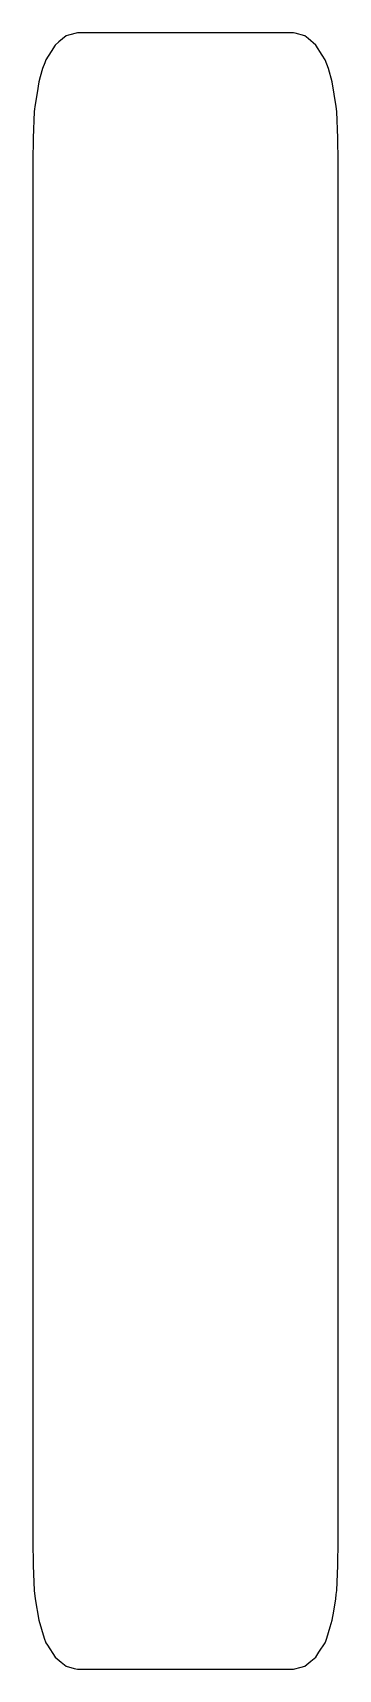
# Model space of a CAD drawing. Header units: metres. Extents: x 2.4 to 16, y -9 to 63.8.
import ezdxf

# ---------------------------------------------------------------- set-up
doc = ezdxf.new("R2010")
doc.units = ezdxf.units.M

msp = doc.modelspace()

# ---------------------------------------------------------------- linework, layer by layer
for p, q in [((3.57, 63.36), (3.4, 63.215)), ((3.882, 63.627), (3.57, 63.36)), ((3.986, 63.656), (3.882, 63.627)), ((4.4, 63.768), (3.986, 63.656)), ((5.785, 63.768), (4.4, 63.768)), ((14, 63.768), (5.785, 63.768)), ((14.081, 63.746), (14, 63.768)), ((14.518, 63.627), (14.081, 63.746)), ((14.652, 63.513), (14.518, 63.627)), ((15, 63.215), (14.652, 63.513)), ((3.224, 62.936), (2.986, 62.559)), ((3.4, 63.215), (3.224, 62.936)), ((15.278, 62.775), (15, 63.215)), ((15.414, 62.559), (15.278, 62.775)), ((2.842, 62.173), (2.734, 61.803)), ((2.938, 62.432), (2.842, 62.173)), ((2.986, 62.559), (2.938, 62.432)), ((15.558, 62.173), (15.414, 62.559)), ((15.732, 61.58), (15.558, 62.173)), ((2.668, 61.58), (2.592, 61.099)), ((2.734, 61.803), (2.668, 61.58)), ((15.906, 60.485), (15.732, 61.58)), ((2.494, 60.485), (2.481, 60.375)), ((2.592, 61.099), (2.494, 60.485)), ((15.932, 60.259), (15.906, 60.485)), ((2.468, 60.259), (2.424, 59.075)), ((2.481, 60.375), (2.468, 60.259)), ((15.976, 59.075), (15.932, 60.259)), ((2.424, 59.075), (2.4, 58.042)), ((16, 58.042), (15.976, 59.075)), ((2.4, 58.042), (2.4, 57.571)), ((2.4, 57.571), (2.4, 57.566)), ((2.4, 57.566), (2.4, 56.023)), ((16, 57.57), (16, 58.042)), ((16, 56.04), (16, 57.57)), ((2.4, 56.023), (2.4, 56.013)), ((2.4, 56.013), (2.4, 56.004)), ((2.4, 56.004), (2.4, 55.998)), ((2.4, 55.998), (2.4, 55.918)), ((2.4, 55.918), (2.4, 55.837)), ((2.4, 55.837), (2.4, 55.681)), ((2.4, 55.681), (2.4, 55.443)), ((2.4, 55.443), (2.4, 54.734)), ((16, 56.019), (16, 56.04)), ((16, 56), (16, 56.019)), ((16, 55.681), (16, 56)), ((16, 55.443), (16, 55.681)), ((16, 54.734), (16, 55.443)), ((2.4, 54.734), (2.4, 51.402)), ((16, 51.402), (16, 54.734)), ((2.4, 51.402), (2.4, 2.916)), ((16, 2.916), (16, 51.402)), ((2.4, 2.916), (2.4, -0.131)), ((16, -0.131), (16, 2.916)), ((2.4, -0.131), (2.4, -0.64)), ((2.4, -0.64), (2.4, -0.926)), ((16, -0.64), (16, -0.131)), ((16, -0.926), (16, -0.64)), ((2.4, -0.926), (2.4, -1.054)), ((2.4, -1.054), (2.4, -1.157)), ((2.4, -1.157), (2.4, -1.246)), ((2.4, -1.246), (2.4, -1.253)), ((2.4, -1.253), (2.4, -1.263)), ((2.4, -1.263), (2.4, -1.274)), ((2.4, -1.274), (2.4, -2.851)), ((16, -1.231), (16, -0.926)), ((16, -1.252), (16, -1.231)), ((16, -1.275), (16, -1.252)), ((16, -2.847), (16, -1.275)), ((2.4, -2.851), (2.4, -2.856)), ((2.4, -2.856), (2.4, -3.305)), ((16, -3.305), (16, -2.847)), ((16, -2.847), (16, -2.847)), ((2.4, -3.305), (2.426, -4.399)), ((15.974, -4.399), (16, -3.305)), ((2.426, -4.399), (2.468, -5.504)), ((15.932, -5.504), (15.974, -4.399)), ((2.468, -5.504), (2.512, -5.879)), ((15.888, -5.879), (15.91, -5.691)), ((15.91, -5.691), (15.932, -5.504)), ((2.512, -5.879), (2.668, -6.835)), ((15.732, -6.835), (15.798, -6.427)), ((15.798, -6.427), (15.888, -5.879)), ((2.668, -6.835), (2.907, -7.628)), ((15.493, -7.628), (15.645, -7.122)), ((15.645, -7.122), (15.732, -6.835)), ((2.907, -7.628), (2.986, -7.834)), ((2.986, -7.834), (3.054, -7.94)), ((3.054, -7.94), (3.4, -8.474)), ((15.141, -8.257), (15.414, -7.834)), ((15.414, -7.834), (15.439, -7.769)), ((15.439, -7.769), (15.493, -7.628)), ((3.4, -8.474), (3.67, -8.699)), ((3.67, -8.699), (3.882, -8.877)), ((14.518, -8.877), (14.78, -8.658)), ((14.78, -8.658), (15, -8.474)), ((15, -8.474), (15.141, -8.257)), ((3.882, -8.877), (4.244, -8.973)), ((4.244, -8.973), (4.4, -9.014)), ((4.4, -9.014), (11.309, -9.014)), ((11.309, -9.014), (14, -9.014)), ((14, -9.014), (14.349, -8.921)), ((14.349, -8.921), (14.518, -8.877))]:
    msp.add_line(p, q)

doc.saveas('drawing.dxf')
